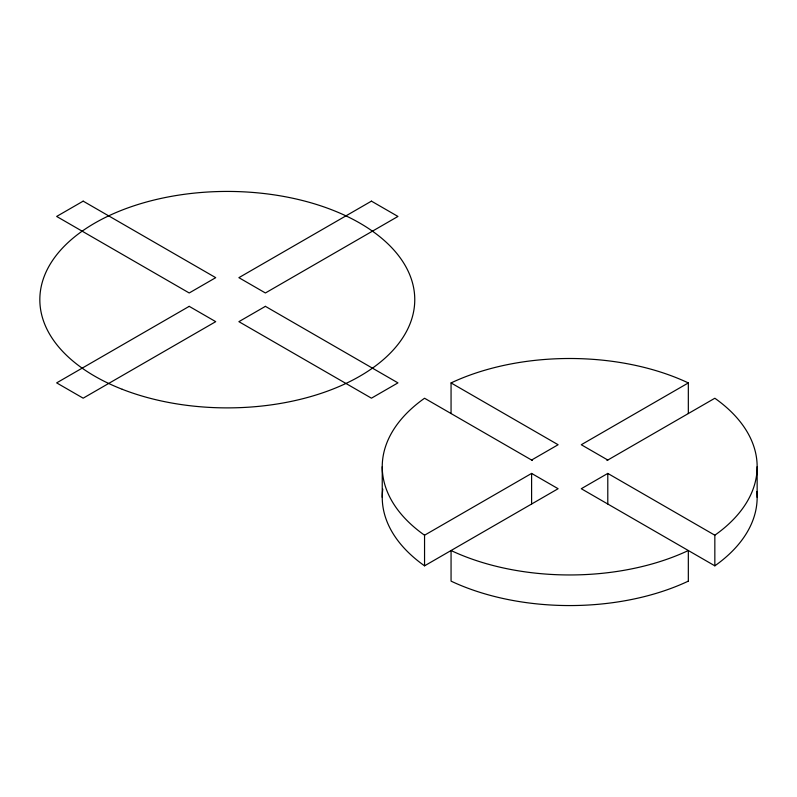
<?xml version="1.0" encoding="UTF-8"?>
<svg xmlns="http://www.w3.org/2000/svg" width="797" height="797" viewBox="0 0 797 797"><rect width="100%" height="100%" fill="white"/><g stroke="black" fill="none" stroke-linecap="round" stroke-linejoin="round"><path stroke-width="1.2" d="M531.599 460.038L558.109 444.736L451.062 382.929L451.062 413.543M424.552 565.83L424.552 535.215L531.599 473.418L558.109 488.72L424.552 565.83A187.454 108.223 0 0 1 382.789 489.109M688.329 413.543L688.329 382.929L581.282 444.736L607.792 460.038M606.975 460.517L714.839 398.241A187.454 108.223 0 0 1 714.839 535.215L714.839 565.83L581.282 488.72L607.792 473.418L714.839 535.215M532.416 460.517L424.552 398.241A187.454 108.223 0 0 0 424.552 535.215M757.15 466.723L757.15 497.338M607.792 473.418L607.792 504.023M531.599 473.418L531.599 504.023M382.241 466.723L382.241 497.338M756.871 491.46A187.454 108.223 0 0 1 714.839 565.83M451.062 382.929A187.454 108.223 0 0 1 688.329 382.929M83.167 201.143L56.657 216.445L189.208 292.977L215.718 277.665L83.167 201.143M189.208 306.347L56.657 382.879L83.167 398.181L215.718 321.659L189.208 306.347M371.442 201.143L238.891 277.665L265.401 292.977L397.952 216.445L371.442 201.143M265.401 306.347L238.891 321.659L371.442 398.181L397.952 382.879L265.401 306.347M688.329 581.133L688.329 550.528A187.454 108.223 0 0 1 451.062 550.528L451.062 581.133A187.454 108.223 0 0 0 688.329 581.133M122.23 389.285A187.454 108.223 0 0 0 414.281 307.383A187.454 108.223 0 0 0 145.393 202.308A187.454 108.223 0 0 0 122.23 389.285"/></g></svg>
